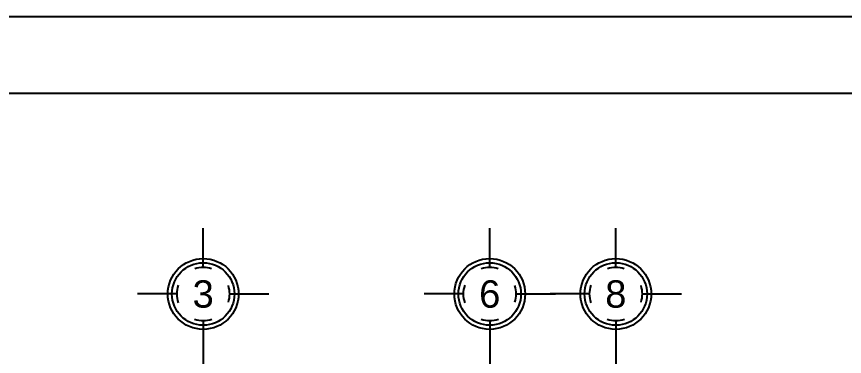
# Model space of a CAD drawing. Header units: inches. Extents: x -370 to 18, y -197 to 199.
# Drawn here: x -189.93 to -179.09, y 194.07 to 198.51 of the extents above; entities that cross this region are included whole.
import ezdxf
from ezdxf.enums import TextEntityAlignment as Align

# ---------------------------------------------------------------- set-up
doc = ezdxf.new("R2010")
doc.units = ezdxf.units.IN
doc.header["$MEASUREMENT"] = 0
doc.linetypes.add('CENTER2', pattern=[28.575, 19.05, -3.175, 3.175, -3.175])
doc.layers.add('MUEBLES', color=7, linetype='Continuous')
doc.styles.get("Standard").update_dxf_attribs({"font": 'arial.ttf'})

# ---------------------------------------------------------------- blocks, each defined once
blk = doc.blocks.new('EJE NORTE NUEVO')
at = {"color": 8}
for p, q in [((0, 3.252), (0, 3.764)), ((-0.347, 2.905), (-0.859, 2.905)), ((0.347, 2.905), (0.859, 2.905))]:
    blk.add_line(p, q, dxfattribs=at)
at = {"color": 2, "linetype": 'CENTER2'}
blk.add_line((0, 2.558), (0, -2.558), dxfattribs=at)
at = {"color": 8}
blk.add_circle((0, 2.905), 0.463, dxfattribs=at)
at = {"color": 4}
blk.add_circle((0, 2.905), 0.409, dxfattribs=at)
at = {"color": 8}
for start, end in [(71.4161, 108.5839), (160.6993, 199.2784), (341.7694, 18.2529), (251.0526, 288.9474)]:
    blk.add_arc((0, 2.905), 0.347, start, end, dxfattribs=at)
at = {"color": 4}
blk.add_attdef('A', text='', height=0.358, dxfattribs=at).set_placement((0, 2.905), align=Align.MIDDLE_CENTER)

msp = doc.modelspace()

# ---------------------------------------------------------------- linework, layer by layer
at = {"layer": 'MUEBLES', "color": 1}
msp.add_lwpolyline([(-142.34345, 198.5134), (-142.34345, 156.4634), (-201.74345, 156.4634), (-201.74345, 198.5134)], close=True, dxfattribs=at)
at = {"layer": 'MUEBLES', "color": 6}
msp.add_lwpolyline([(-144.34345, 197.5134), (-144.34345, 157.4634), (-199.74345, 157.4634), (-199.74345, 197.5134)], close=True, dxfattribs=at)

# ---------------------------------------------------------------- block references
for p, values in [((-187.48301, 191.9806), {'A': '3'}), ((-183.73301, 191.9806), {'A': '6'}), ((-182.08301, 191.9806), {'A': '8'})]:
    msp.add_blockref('EJE NORTE NUEVO', p).add_auto_attribs(values)

doc.saveas('drawing.dxf')
